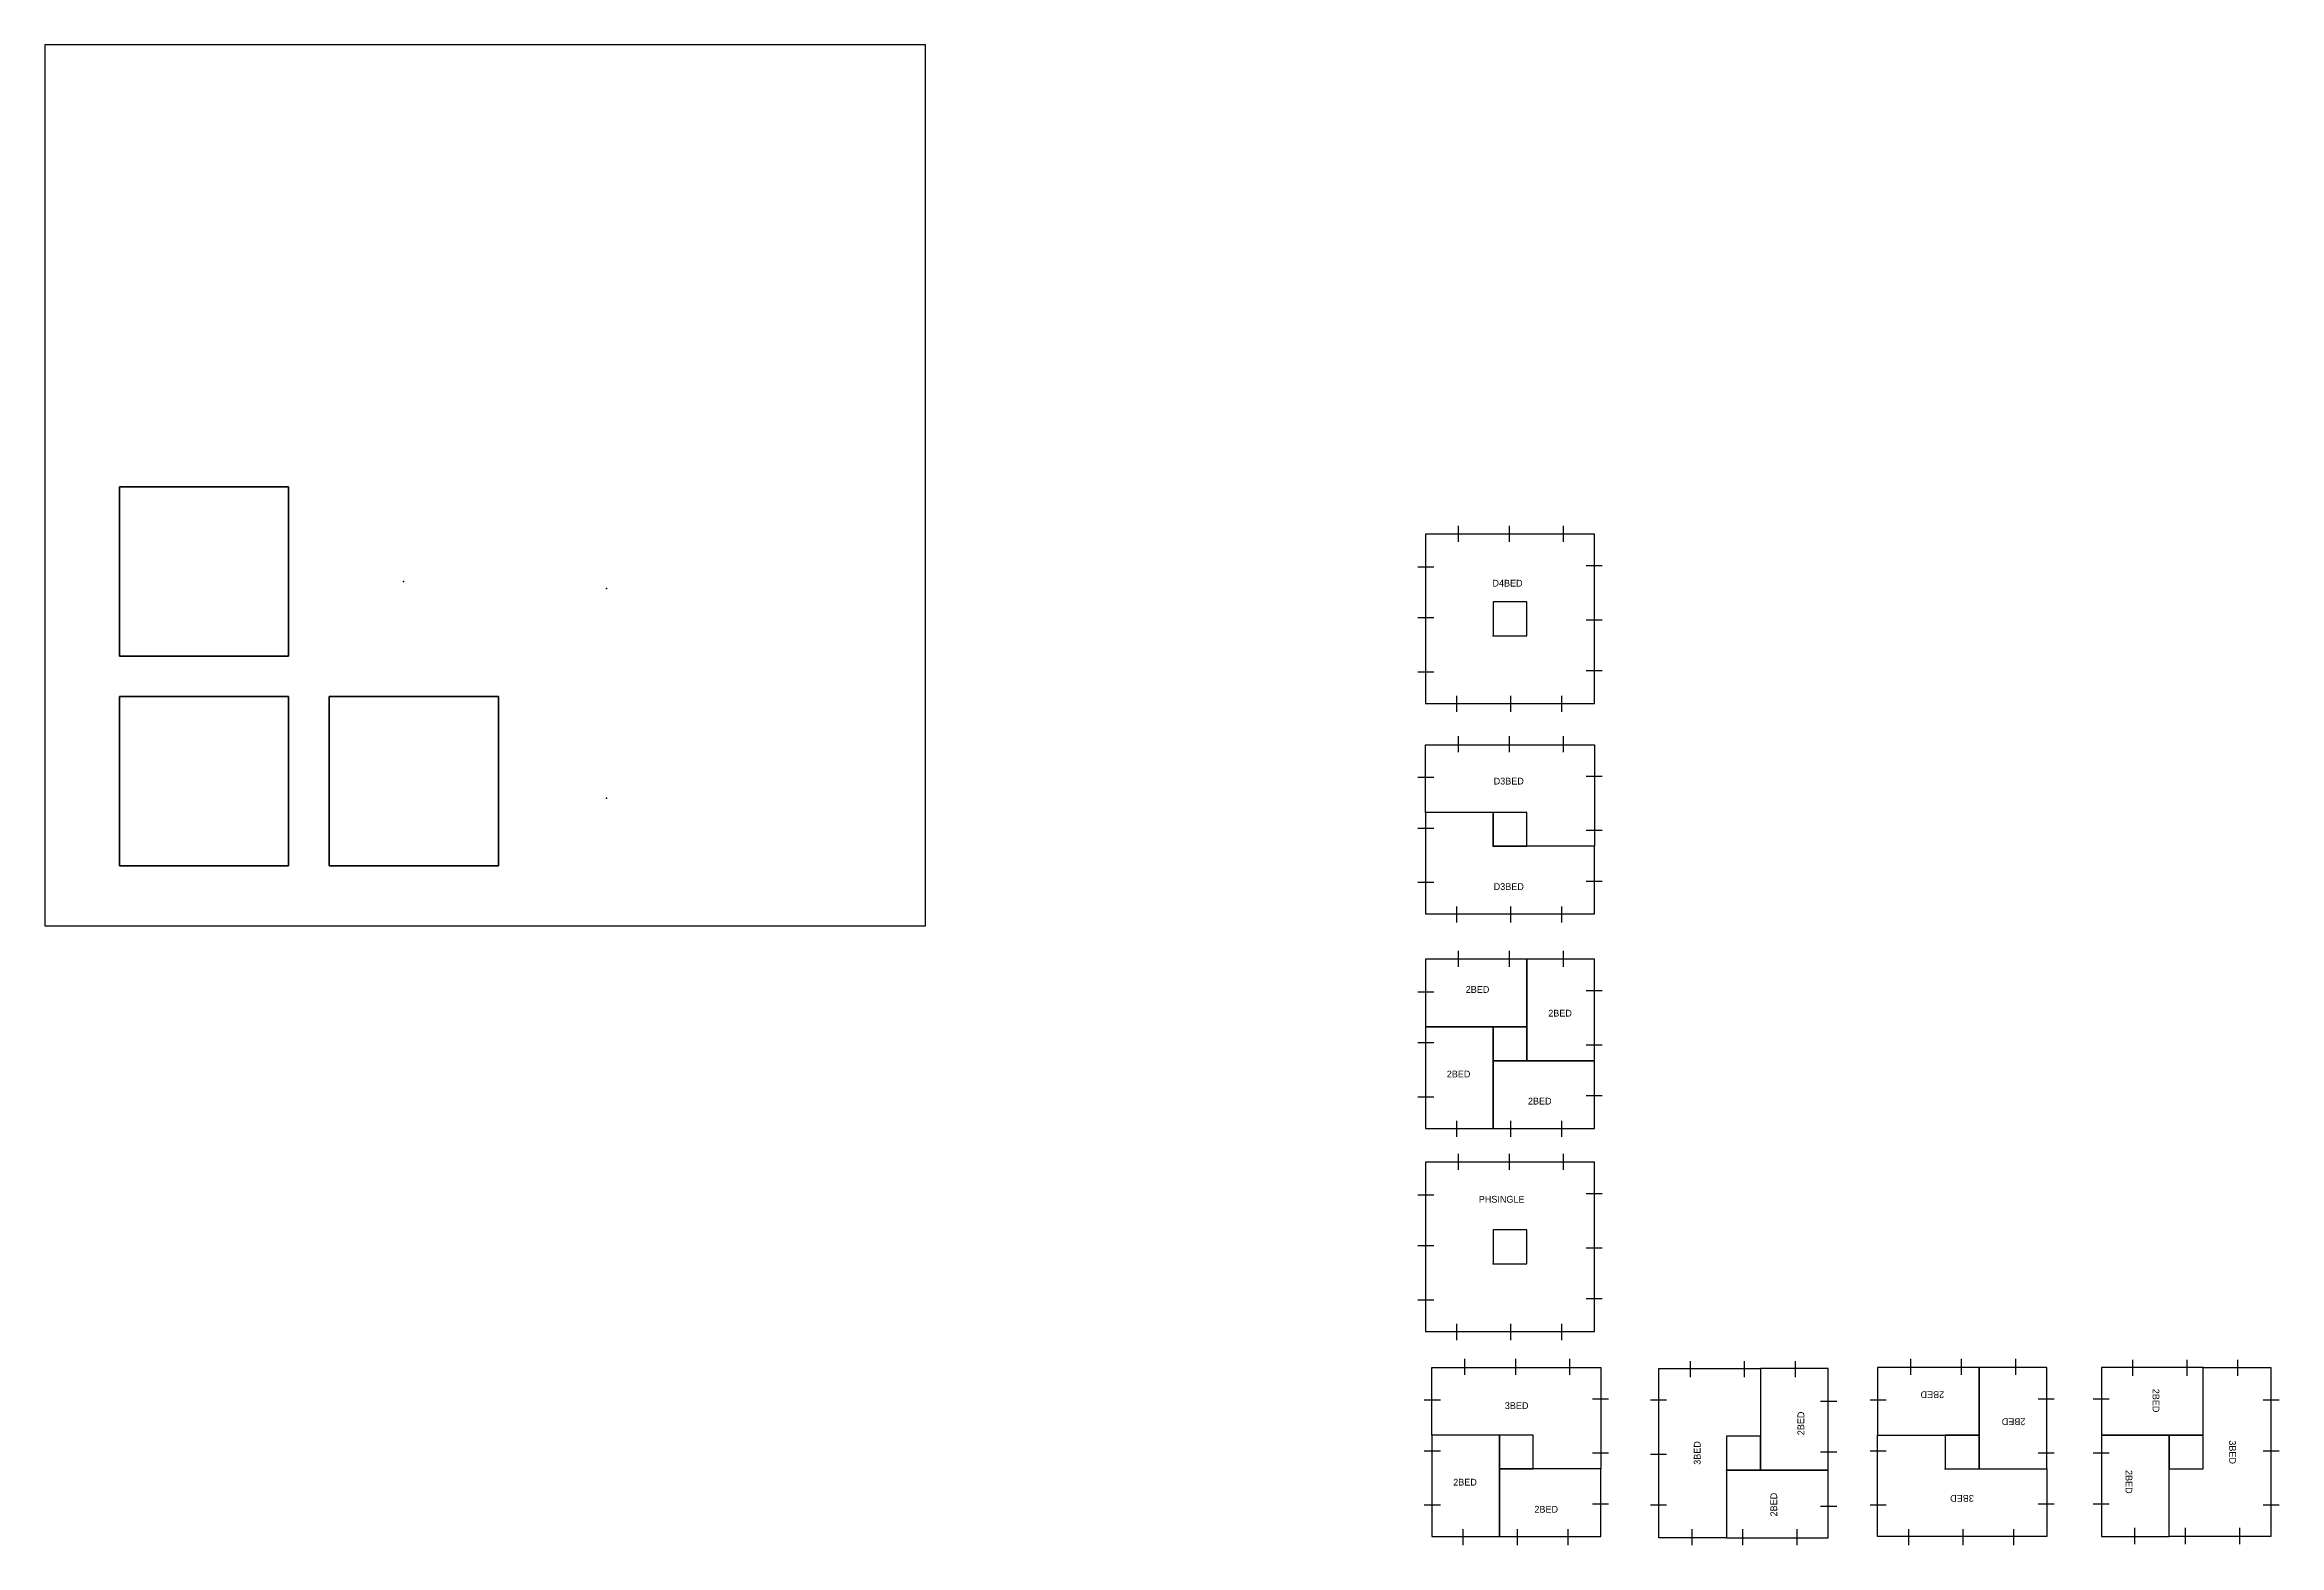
# Model space of a CAD drawing. Extents: x -408 to 335, y -316 to 226.
# Drawn here: x 4.6 to 334.9, y 4.7 to 226.4 of the extents above; entities that cross this region are included whole.
import ezdxf

# ---------------------------------------------------------------- set-up
doc = ezdxf.new("R2010")
doc.units = 0
doc.header["$LTSCALE"] = 1000
for name, color, linetype in [('BOUNDARY', 7, 'CONTINUOUS'), ('CONTEXT', 7, 'CONTINUOUS'), ('FLOORPLATE$T1$2222', 7, 'CONTINUOUS'), ('FLOORPLATE$T1$322V1', 7, 'CONTINUOUS'), ('FLOORPLATE$T1$322V2', 7, 'CONTINUOUS'), ('FLOORPLATE$T1$322V3', 7, 'CONTINUOUS'), ('FLOORPLATE$T1$322V4', 7, 'CONTINUOUS'), ('FLOORPLATE$T1$D33', 7, 'CONTINUOUS'), ('FLOORPLATE$T1$D4', 7, 'CONTINUOUS'), ('FLOORPLATE$T1$PH', 7, 'CONTINUOUS'), ('FOOTPRINT$T1', 7, 'CONTINUOUS')]:
    doc.layers.add(name, color=color, linetype=linetype)

msp = doc.modelspace()

# ---------------------------------------------------------------- linework, layer by layer
at = {"layer": 'BOUNDARY'}
msp.add_lwpolyline([(4.62, 96.26), (134.81, 96.26), (134.81, 226.45), (4.62, 226.45)], close=True, dxfattribs=at)
at = {"layer": 'FLOORPLATE$T1$2222'}
for p, q in [((213.52, 92.56), (213.52, 90.19)), ((221.03, 92.56), (221.03, 90.19)), ((229.04, 92.56), (229.04, 90.19)), ((209.93, 86.45), (207.56, 86.45)), ((232.41, 86.67), (234.78, 86.67)), ((209.93, 78.94), (207.56, 78.94)), ((232.41, 78.66), (234.78, 78.66)), ((209.93, 70.93), (207.56, 70.93)), ((232.41, 71.15), (234.78, 71.15)), ((213.3, 65.03), (213.3, 67.41)), ((221.31, 65.03), (221.31, 67.41)), ((228.82, 65.03), (228.82, 67.41))]:
    msp.add_line(p, q, dxfattribs=at)
for points in [[(208.67, 81.3), (223.67, 81.3), (223.67, 91.3), (208.67, 91.3)], [(223.67, 76.3), (233.67, 76.3), (233.67, 91.3), (223.67, 91.3)], [(208.67, 66.3), (218.67, 66.3), (218.67, 81.3), (208.67, 81.3)], [(218.67, 76.3), (223.67, 76.3), (223.67, 81.3), (218.67, 81.3)], [(218.67, 66.3), (233.67, 66.3), (233.67, 76.3), (218.67, 76.3)]]:
    msp.add_lwpolyline(points, close=True, dxfattribs=at)
msp.add_point((218.67, 76.3), dxfattribs=at)
at = {"layer": 'FLOORPLATE$T1$322V1'}
for p, q in [((214.47, 32.25), (214.47, 29.87)), ((221.98, 32.25), (221.98, 29.87)), ((229.99, 32.25), (229.99, 29.87)), ((210.88, 26.13), (208.51, 26.13)), ((233.36, 26.35), (235.73, 26.35)), ((210.88, 18.62), (208.51, 18.62)), ((233.36, 18.34), (235.73, 18.34)), ((210.88, 10.62), (208.51, 10.62)), ((233.36, 10.83), (235.73, 10.83)), ((214.25, 4.72), (214.25, 7.09)), ((222.26, 4.72), (222.26, 7.09)), ((229.77, 4.72), (229.77, 7.09))]:
    msp.add_line(p, q, dxfattribs=at)
for points in [[(209.62, 30.98), (234.62, 30.98), (234.62, 15.98), (224.62, 15.98), (224.62, 20.98), (209.62, 20.98)], [(209.62, 5.98), (219.62, 5.98), (219.62, 20.98), (209.62, 20.98)], [(219.62, 15.98), (224.62, 15.98), (224.62, 20.98), (219.62, 20.98)], [(219.62, 5.98), (234.62, 5.98), (234.62, 15.98), (219.62, 15.98)]]:
    msp.add_lwpolyline(points, close=True, dxfattribs=at)
msp.add_point((219.62, 15.98), dxfattribs=at)
at = {"layer": 'FLOORPLATE$T1$322V2'}
for p, q in [((247.83, 29.54), (247.83, 31.91)), ((255.84, 29.54), (255.84, 31.91)), ((263.35, 29.54), (263.35, 31.91)), ((241.93, 26.17), (244.31, 26.17)), ((269.46, 25.95), (267.08, 25.95)), ((241.93, 18.16), (244.31, 18.16)), ((269.46, 18.44), (267.08, 18.44)), ((241.93, 10.65), (244.31, 10.65)), ((269.46, 10.43), (267.08, 10.43)), ((248.04, 7.07), (248.04, 4.69)), ((255.55, 7.07), (255.55, 4.69)), ((263.56, 7.07), (263.56, 4.69))]:
    msp.add_line(p, q, dxfattribs=at)
for points in [[(243.19, 5.8), (243.19, 30.8), (258.19, 30.8), (258.19, 20.8), (253.19, 20.8), (253.19, 5.8)], [(268.19, 15.8), (268.19, 30.8), (258.19, 30.8), (258.19, 15.8)], [(258.19, 15.8), (258.19, 20.8), (253.19, 20.8), (253.19, 15.8)], [(268.19, 5.8), (268.19, 15.8), (253.19, 15.8), (253.19, 5.8)]]:
    msp.add_lwpolyline(points, close=True, dxfattribs=at)
msp.add_point((253.19, 15.8), dxfattribs=at)
at = {"layer": 'FLOORPLATE$T1$322V3'}
for p, q in [((280.35, 32.25), (280.35, 29.87)), ((287.86, 32.25), (287.86, 29.87)), ((295.87, 32.25), (295.87, 29.87)), ((276.77, 26.13), (274.39, 26.13)), ((299.24, 26.35), (301.61, 26.35)), ((276.77, 18.62), (274.39, 18.62)), ((299.24, 18.34), (301.61, 18.34)), ((276.77, 10.62), (274.39, 10.62)), ((299.24, 10.83), (301.61, 10.83)), ((280.14, 4.72), (280.14, 7.09)), ((288.14, 4.72), (288.14, 7.09)), ((295.65, 4.72), (295.65, 7.09))]:
    msp.add_line(p, q, dxfattribs=at)
for points in [[(290.5, 30.98), (275.5, 30.98), (275.5, 20.98), (290.5, 20.98)], [(300.5, 30.98), (290.5, 30.98), (290.5, 15.98), (300.5, 15.98)], [(300.5, 5.98), (275.5, 5.98), (275.5, 20.98), (285.5, 20.98), (285.5, 15.98), (300.5, 15.98)], [(290.5, 20.98), (285.5, 20.98), (285.5, 15.98), (290.5, 15.98)]]:
    msp.add_lwpolyline(points, close=True, dxfattribs=at)
msp.add_point((285.5, 15.98), dxfattribs=at)
at = {"layer": 'FLOORPLATE$T1$322V4'}
for p, q in [((313.24, 29.72), (313.24, 32.09)), ((321.24, 29.72), (321.24, 32.09)), ((328.76, 29.72), (328.76, 32.09)), ((307.34, 26.35), (309.72, 26.35)), ((334.87, 26.13), (332.49, 26.13)), ((307.34, 18.34), (309.72, 18.34)), ((334.87, 18.62), (332.49, 18.62)), ((307.34, 10.83), (309.72, 10.83)), ((334.87, 10.62), (332.49, 10.62)), ((313.45, 7.25), (313.45, 4.87)), ((320.96, 7.25), (320.96, 4.87)), ((328.97, 7.25), (328.97, 4.87))]:
    msp.add_line(p, q, dxfattribs=at)
for points in [[(308.6, 30.98), (308.6, 20.98), (323.6, 20.98), (323.6, 30.98)], [(333.6, 30.98), (333.6, 5.98), (318.6, 5.98), (318.6, 15.98), (323.6, 15.98), (323.6, 30.98)], [(308.6, 20.98), (308.6, 5.98), (318.6, 5.98), (318.6, 20.98)], [(318.6, 20.98), (318.6, 15.98), (323.6, 15.98), (323.6, 20.98)]]:
    msp.add_lwpolyline(points, close=True, dxfattribs=at)
msp.add_point((318.6, 15.98), dxfattribs=at)
at = {"layer": 'FLOORPLATE$T1$D33'}
for p, q in [((213.52, 124.26), (213.52, 121.89)), ((221.03, 124.26), (221.03, 121.89)), ((229.04, 124.26), (229.04, 121.89)), ((209.93, 118.15), (207.56, 118.15)), ((232.41, 118.37), (234.78, 118.37)), ((209.93, 110.64), (207.56, 110.64)), ((232.41, 110.36), (234.78, 110.36)), ((209.93, 102.63), (207.56, 102.63)), ((232.41, 102.85), (234.78, 102.85)), ((213.3, 96.74), (213.3, 99.11)), ((221.31, 96.74), (221.31, 99.11)), ((228.82, 96.74), (228.82, 99.11))]:
    msp.add_line(p, q, dxfattribs=at)
for points in [[(208.67, 123), (233.67, 123), (233.67, 108), (223.67, 108), (223.67, 113), (208.67, 113)], [(208.67, 113), (208.67, 98), (233.67, 98), (233.67, 108), (218.67, 108), (218.67, 113)], [(218.67, 108), (223.67, 108), (223.67, 113), (218.67, 113)]]:
    msp.add_lwpolyline(points, close=True, dxfattribs=at)
msp.add_point((218.67, 108), dxfattribs=at)
at = {"layer": 'FLOORPLATE$T1$D4'}
for p, q in [((213.52, 155.37), (213.52, 153)), ((221.03, 155.37), (221.03, 153)), ((229.04, 155.37), (229.04, 153)), ((209.93, 149.26), (207.56, 149.26)), ((232.41, 149.47), (234.78, 149.47)), ((209.93, 141.75), (207.56, 141.75)), ((232.41, 141.47), (234.78, 141.47)), ((209.93, 133.74), (207.56, 133.74)), ((232.41, 133.96), (234.78, 133.96)), ((213.3, 127.84), (213.3, 130.22)), ((221.31, 127.84), (221.31, 130.22)), ((228.82, 127.84), (228.82, 130.22))]:
    msp.add_line(p, q, dxfattribs=at)
for points in [[(208.67, 129.11), (233.67, 129.11), (233.67, 154.11), (208.67, 154.11)], [(218.67, 139.11), (223.67, 139.11), (223.67, 144.11), (218.67, 144.11)]]:
    msp.add_lwpolyline(points, close=True, dxfattribs=at)
msp.add_point((218.67, 139.11), dxfattribs=at)
at = {"layer": 'FLOORPLATE$T1$PH'}
for p, q in [((213.52, 62.56), (213.52, 60.19)), ((221.03, 62.56), (221.03, 60.19)), ((229.04, 62.56), (229.04, 60.19)), ((209.93, 56.45), (207.56, 56.45)), ((232.41, 56.67), (234.78, 56.67)), ((209.93, 48.94), (207.56, 48.94)), ((232.41, 48.66), (234.78, 48.66)), ((209.93, 40.93), (207.56, 40.93)), ((232.41, 41.15), (234.78, 41.15)), ((213.3, 35.03), (213.3, 37.41)), ((221.31, 35.03), (221.31, 37.41)), ((228.82, 35.03), (228.82, 37.41))]:
    msp.add_line(p, q, dxfattribs=at)
for points in [[(208.67, 36.3), (233.67, 36.3), (233.67, 61.3), (208.67, 61.3)], [(218.67, 46.3), (223.67, 46.3), (223.67, 51.3), (218.67, 51.3)]]:
    msp.add_lwpolyline(points, close=True, dxfattribs=at)
msp.add_point((218.67, 46.3), dxfattribs=at)
at = {"layer": 'FOOTPRINT$T1'}
for p in [(57.67, 147.11), (87.67, 146.11), (87.67, 115.11)]:
    msp.add_point(p, dxfattribs=at)

# ---------------------------------------------------------------- texts
at = {"layer": 'FLOORPLATE$T1$2222', "linetype": 'CONTINUOUS'}
for p in [(214.63, 86.33), (226.83, 82.83), (211.83, 73.83), (223.83, 69.83)]:
    msp.add_text('2BED', height=1, dxfattribs=at).set_placement(p)
at = {"layer": 'FLOORPLATE$T1$322V1', "linetype": 'CONTINUOUS'}
for s, p in [('3BED', (220.41, 24.83)), ('2BED', (212.78, 13.52)), ('2BED', (224.78, 9.52))]:
    msp.add_text(s, height=1, dxfattribs=at).set_placement(p)
at = {"layer": 'FLOORPLATE$T1$322V2', "linetype": 'CONTINUOUS'}
for s, p in [('2BED', (264.66, 20.96)), ('3BED', (249.34, 16.59)), ('2BED', (260.66, 8.96))]:
    msp.add_text(s, height=1, rotation=90, dxfattribs=at).set_placement(p)
at = {"layer": 'FLOORPLATE$T1$322V3', "linetype": 'CONTINUOUS'}
for s, p in [('2BED', (285.34, 27.45)), ('2BED', (297.34, 23.45)), ('3BED', (289.72, 12.13))]:
    msp.add_text(s, height=1, rotation=180, dxfattribs=at).set_placement(p)
at = {"layer": 'FLOORPLATE$T1$322V4', "linetype": 'CONTINUOUS'}
for s, p in [('2BED', (316.14, 27.82)), ('3BED', (327.46, 20.2)), ('2BED', (312.14, 15.82))]:
    msp.add_text(s, height=1, rotation=270, dxfattribs=at).set_placement(p)
at = {"layer": 'FLOORPLATE$T1$D33', "linetype": 'CONTINUOUS'}
for p in [(218.76, 117.12), (218.76, 101.54)]:
    msp.add_text('D3BED', height=1, dxfattribs=at).set_placement(p)
at = {"layer": 'FLOORPLATE$T1$D4', "linetype": 'CONTINUOUS'}
msp.add_text('D4BED', height=1, dxfattribs=at).set_placement((218.58, 146.37))
at = {"layer": 'FLOORPLATE$T1$PH', "linetype": 'CONTINUOUS'}
msp.add_text('PHSINGLE', height=1, dxfattribs=at).set_placement((216.56, 55.33))

# ---------------------------------------------------------------- meshes
at = {"layer": 'CONTEXT'}
mesh = msp.add_polyface(dxfattribs=at)
corners = [(15.67, 136.11, 60), (15.67, 161.11, 60), (40.67, 136.11, 60), (40.67, 161.11, 60), (15.67, 136.11), (15.67, 161.11), (40.67, 136.11), (40.67, 161.11), (15.67, 136.11), (15.67, 136.11, 60), (40.67, 136.11), (40.67, 136.11, 60), (40.67, 136.11), (40.67, 136.11, 60), (40.67, 161.11), (40.67, 161.11, 60), (40.67, 161.11), (40.67, 161.11, 60), (15.67, 161.11), (15.67, 161.11, 60), (15.67, 161.11), (15.67, 161.11, 60), (15.67, 136.11), (15.67, 136.11, 60)]
mesh.append_faces([[corners[k] for k in face] for face in [(1, 0, 2, 3), (5, 7, 6, 4), (9, 8, 10, 11), (13, 12, 14, 15), (17, 16, 18, 19), (21, 20, 22, 23)]])
mesh = msp.add_polyface(dxfattribs=at)
corners = [(15.67, 105.11, 37.1), (15.67, 130.11, 37.1), (40.67, 105.11, 37.1), (40.67, 130.11, 37.1), (15.67, 105.11), (15.67, 130.11), (40.67, 105.11), (40.67, 130.11), (15.67, 105.11), (15.67, 105.11, 37.1), (40.67, 105.11), (40.67, 105.11, 37.1), (40.67, 105.11), (40.67, 105.11, 37.1), (40.67, 130.11), (40.67, 130.11, 37.1), (40.67, 130.11), (40.67, 130.11, 37.1), (15.67, 130.11), (15.67, 130.11, 37.1), (15.67, 130.11), (15.67, 130.11, 37.1), (15.67, 105.11), (15.67, 105.11, 37.1)]
mesh.append_faces([[corners[k] for k in face] for face in [(1, 0, 2, 3), (5, 7, 6, 4), (9, 8, 10, 11), (13, 12, 14, 15), (17, 16, 18, 19), (21, 20, 22, 23)]])
mesh = msp.add_polyface(dxfattribs=at)
corners = [(46.67, 105.11, 120), (46.67, 130.11, 120), (71.67, 105.11, 120), (71.67, 130.11, 120), (46.67, 105.11), (46.67, 130.11), (71.67, 105.11), (71.67, 130.11), (46.67, 105.11), (46.67, 105.11, 120), (71.67, 105.11), (71.67, 105.11, 120), (71.67, 105.11), (71.67, 105.11, 120), (71.67, 130.11), (71.67, 130.11, 120), (71.67, 130.11), (71.67, 130.11, 120), (46.67, 130.11), (46.67, 130.11, 120), (46.67, 130.11), (46.67, 130.11, 120), (46.67, 105.11), (46.67, 105.11, 120)]
mesh.append_faces([[corners[k] for k in face] for face in [(1, 0, 2, 3), (5, 7, 6, 4), (9, 8, 10, 11), (13, 12, 14, 15), (17, 16, 18, 19), (21, 20, 22, 23)]])

doc.saveas('drawing.dxf')
